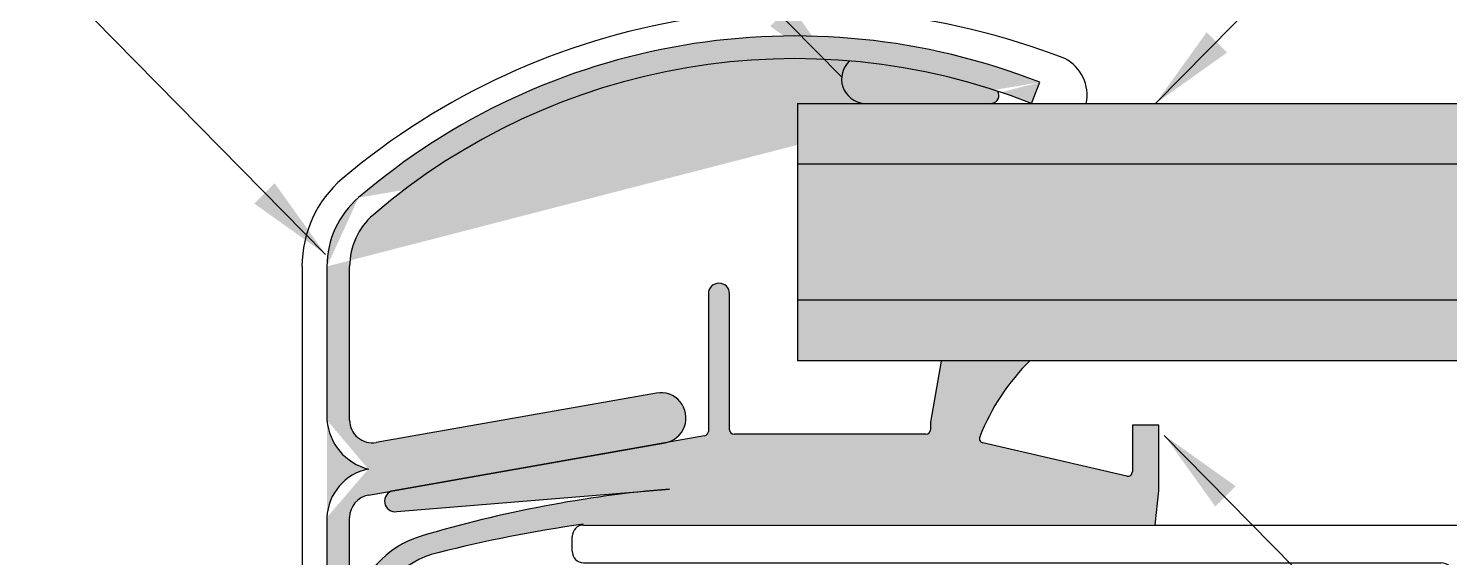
# Model space of a CAD drawing. Header units: inches. Extents: x -154 to 13, y 2 to 55.
# Drawn here: x -106.54 to -99.14, y 31.02 to 33.78 of the extents above; entities that cross this region are included whole.
import ezdxf

# ---------------------------------------------------------------- set-up
doc = ezdxf.new("R2010")
doc.units = ezdxf.units.IN
doc.header["$LTSCALE"] = 2
doc.header["$MEASUREMENT"] = 0
doc.layers.get('0').update_dxf_attribs({"linetype": 'CONTINUOUS'})
for name, color, linetype in [('hatch3', 4, 'CONTINUOUS'), ('hatch4', 254, 'CONTINUOUS'), ('pattern', 9, 'CONTINUOUS'), ('VELUX_Skylight', 7, 'CONTINUOUS')]:
    doc.layers.add(name, color=color, linetype=linetype)

# ---------------------------------------------------------------- blocks, each defined once
blk = doc.blocks.new('A$C542E2BF1')
at = {"color": 7, "linetype": 'Continuous', "lineweight": 30}
for p, q in [((2.933405946914235, 0.1968503589338013), (2.972201179989867, 0.1968503589338013)), ((2.794117778192458, -1.813671119271277), (3.001958550515752, 0.1638016063249097)), ((2.898935974011266, 0.1252188908010652), (2.9036486130546, 0.1700567209321235)), ((0, 0.09842525279938741), (2.869178603485352, 0.09842525279938741)), ((-0.02992126863779276, 0.02992126863777145), (-0.02992126863779276, 0.06850398416160886)), ((0, 0), (2.23346466404729, 0)), ((2.263385923518513, -1.643307112295787), (2.263385923518513, -0.02992126863777855)), ((2.293307186427171, -1.673228380933558), (2.676680637744937, -1.673228380933558)), ((2.698905735043269, -1.777941793792813), (2.706437971604601, -1.706277261874305)), ((2.263385923518513, -1.840157514770752), (2.263385923518513, -1.751968535506954)), ((2.263385923518513, -1.751968535506954), (2.361811125901824, -1.751968535506954)), ((2.361811125901824, -1.776377987641325), (2.361811125901824, -1.751968535506954)), ((2.376771755637407, -1.791338612793652), (2.684027049780326, -1.791338612793652)), ((2.293307186427171, -1.870078776533603), (2.731470713225292, -1.870078776533603))]:
    blk.add_line(p, q, dxfattribs=at)
for centre, radius, start, end in [((2.933405975419902, 0.166929162666392), 0.02992126079999865, 90, 174.0000000000019), ((2.972201177998841, 0.166929162666392), 0.02992126080000111, 354.0000000000019, 90), ((2.869178621573411, 0.1283464842663875), 0.02992126080000099, 270, 354.0000000000019), ((2.618847361191001e-08, 0.0685039626663908), 0.02992126080000076, 90, 180), ((2.618847361191001e-08, 0.0299212842663934), 0.02992126079999964, 180, 270), ((2.233464664588496, -0.02992123733361041), 0.0299212608000002, 0, 90), ((2.293307186188486, -1.643307115733606), 0.0299212608000002, 180, 270), ((2.676680622320589, -1.70314963733361), 0.02992126080000044, 354.0000000000019, 90), ((2.376771755788496, -1.77637798613361), 0.01496063040000038, 180, 270), ((2.684027050454887, -1.77637798613361), 0.01496063039999994, 270, 354.0000000000019), ((2.293307186188486, -1.840157515733608), 0.0299212608000002, 180, 270), ((2.731470724978351, -1.807086648533613), 0.06299212800000005, 270, 354.0000000000019)]:
    blk.add_arc(centre, radius, start, end, dxfattribs=at)

msp = doc.modelspace()

# ---------------------------------------------------------------- hatches: boundary and pattern name
at = {"layer": 'hatch3', "linetype": 'Continuous'}
for points in [[(-96.75948678029826, 33.07441592210209), (-96.75948678029823, 33.3893765221021), (-102.5376246284943, 33.3893765221021), (-102.5376246284943, 33.07441592210209)], [(-96.75948678029826, 32.0507934360263), (-96.75948678029826, 32.36575403602629), (-102.5376246284943, 32.3657540360263), (-102.5376246284943, 32.0507934360263)]]:
    msp.add_hatch(color=256, dxfattribs=at).paths.add_polyline_path(points)
at = {"layer": 'hatch4', "linetype": 'Continuous'}
msp.add_hatch(color=256, dxfattribs=at).paths.add_polyline_path([(-96.75948678029826, 32.3657540360263), (-96.75948678029826, 33.07441592210209), (-102.5376246284943, 33.07441592210209), (-102.5376246284943, 32.3657540360263)])
at = {"layer": 'pattern'}
h = msp.add_hatch(color=256, dxfattribs=at)
edge = h.paths.add_edge_path()
edge.add_arc((-102.5502685654485, 30.25271042361992), 3.369772564531135, 68.56365741872955, 130.6614523945453)
edge.add_arc((-104.5150948789899, 32.54014284325494), 0.3543307201603835, 130.6614523945442, 180)
edge.add_line((-104.8694255792825, 32.54014289201233), (-104.8694255792825, 31.73932806413386))
edge.add_arc((-104.7513153590701, 31.73932797480354), 0.1181102400802119, 180, 280.000845901456)
edge.add_line((-104.7308040028815, 31.62301217743611), (-103.2719964451352, 31.8802619605634))
edge.add_arc((-103.2491604784378, 31.75076372976012), 0.1314960672000286, -79.99915409854401, 100.00084590145929, ccw=False)
edge.add_line((-103.2263245312796, 31.6212656908891), (-104.7718267102965, 31.34872872387142))
edge.add_arc((-104.7513153590701, 31.23241288130778), 0.1181102400802347, 100.0008459014627, 180)
edge.add_line((-104.8694255792825, 31.2324128371737), (-104.8694255792825, 28.31292708323095))
edge.add_arc((-104.6922602391503, 28.31292719867643), 0.1771653599999955, 180, 360)
edge.add_line((-104.5150948745357, 28.31292708323094), (-104.5150948745357, 28.49009250893685))
edge.add_line((-104.5150948745357, 28.49009250893685), (-104.3969846151759, 28.49009250893685))
edge.add_line((-104.3969846151759, 28.49009250893685), (-104.3969846151759, 28.31292708323094))
edge.add_arc((-104.6922602391503, 28.31292719867643), 0.2952756000000223, -180, 0, ccw=False)
edge.add_line((-104.9875359119748, 28.31292708323094), (-104.9875359119748, 31.2324128371737))
edge.add_arc((-104.719268569117, 31.22074893761315), 0.2685207175501019, 101.28749644352678, 177.5104152414175, ccw=False)
edge.add_arc((-104.7007666642703, 31.76289944543991), 0.2877362922701306, 184.6989586481841, 255.7021659091282, ccw=False)
edge.add_line((-104.9875359119748, 31.73932806413386), (-104.9875359119748, 32.54014289201233))
edge.add_arc((-104.5150948789899, 32.54014284325494), 0.472441052852649, 130.6614523945442, 180, ccw=False)
edge.add_arc((-102.5502685654485, 30.25271042361992), 3.487882804531136, 68.56365741872952, 130.6614523945453, ccw=False)
edge.add_line((-101.2755615009021, 33.49931600225661), (-101.3187269102995, 33.3893765221021))
h = msp.add_hatch(color=250, dxfattribs=at)
edge = h.paths.add_edge_path()
edge.add_arc((-102.5502685654501, 30.25271042362005), 3.36977256453113, 71.73249316032201, 85.16288128954622)
edge.add_arc((-102.1795025625008, 33.51659880656315), 0.1277346702561603, 132.6944034706343, 278.18706866478)
edge.add_line((-102.1613124374044, 33.39016595745174), (-101.5239443107956, 33.39016595745174))
edge.add_arc((-101.5279978778127, 33.43052851450163), 0.0405655940073369, 275.7349226890953, 393.0602575375852)
h = msp.add_hatch(color=250, dxfattribs=at)
edge = h.paths.add_edge_path()
edge.add_line((-103.6539852758884, 31.19773262175964), (-100.6732104481385, 31.19773262175964))
edge.add_line((-100.6732104481385, 31.19773262175964), (-100.6548585981189, 31.37029786205981))
edge.add_line((-100.6548585981189, 31.37029786205981), (-100.6548585981189, 31.71270895745489))
edge.add_line((-100.6548585981189, 31.71270895745489), (-100.7926538640391, 31.71270895745489))
edge.add_line((-100.7926538640391, 31.71270895745489), (-100.7926538640391, 31.47118928644871))
edge.add_arc((-100.8163952686018, 31.47118939479516), 0.02374145345148462, -102.99999999995549, 0, ccw=False)
edge.add_line((-100.821736062343, 31.44805669960472), (-101.5708670322906, 31.62100697386954))
edge.add_arc((-101.5655532699603, 31.64402360113068), 0.0236220480000088, 158.5938840554427, 256.9999999999542, ccw=False)
edge.add_arc((-100.5245737527267, 31.23594000056316), 1.141732320000012, 134.4633055014473, 158.593884055472, ccw=False)
edge.add_line((-101.3243028126255, 32.05079343602628), (-101.7879347183191, 32.04615236949182))
edge.add_line((-101.7879347183191, 32.04615236949182), (-101.843782981609, 31.72942055160259))
edge.add_arc((-101.8050110451598, 31.72258428915744), 0.03937008000003109, 170.0000000000429, 180)
edge.add_line((-101.8443810813855, 31.7225842036912), (-101.8443810813855, 31.68903957679485))
edge.add_arc((-101.8680031731598, 31.6890397510516), 0.02362204800002327, -90, 0, ccw=False)
edge.add_line((-101.8680032359229, 31.66541771558737), (-102.8673121704657, 31.66541771558737))
edge.add_arc((-102.8673121384494, 31.6890397510516), 0.02362204799997851, 180, 270, ccw=False)
edge.add_line((-102.8909341783383, 31.68903957679485), (-102.8909341783383, 32.39774879907104))
edge.add_arc((-102.9460522984493, 32.39774853971697), 0.055118112000017, 7.016477563892661e-15, 180)
edge.add_line((-103.0011704350739, 32.39774879907104), (-103.0011704350739, 31.68079113848422))
edge.add_arc((-103.0247924584494, 31.68079084579982), 0.02362204800000089, -79.99915409847938, 0, ccw=False)
edge.add_line((-103.0206902235376, 31.65752772648069), (-104.6421532374792, 31.37159555377694))
edge.add_arc((-104.6325812440584, 31.31731476648365), 0.05511811199999479, 100.0008459014676, 279.8497286370063)
edge.add_line((-104.6231524963693, 31.26300891137096), (-103.2034137580945, 31.38048984594681))
edge.add_arc((-102.6645121303855, 25.02186255103551), 6.381422728509548, 94.84431267629165, 106.6921758156187)
edge.add_arc((-104.3556582566655, 30.65490830413482), 0.5, 106.4737637283317, 169.6899617337368)
edge.add_arc((-98.34020623875708, 29.56062664291066), 6.614173315653547, 169.6899617337368, 170.7373412209385)
edge.add_arc((-104.8289865992398, 30.61886332174261), 0.03966683721641279, 170.7373412209314, 347.9802521186646)
edge.add_arc((-97.3074648673556, 29.01740479002699), 7.650454006568227, 167.5121748039824, 167.9802521186717, ccw=False)
edge.add_arc((-104.2887532644436, 30.56356287273751), 0.5, 104.04346515970781, 167.5121748039828, ccw=False)
edge.add_arc((-102.5536390961421, 23.62682218830887), 7.650454006568227, 98.26939203893681, 104.04346515970951, ccw=False)
edge = h.paths.add_edge_path(flags=16)
edge.add_line((-100.821736062343, 31.44805669960472), (-100.8110547453926, 31.44805669960472))

# ---------------------------------------------------------------- linework, layer by layer
for p, q in [((-106.4146239151115, 37.6997006783627), (-102.3068727207063, 33.52624187579094)), ((-96.4292048289762, 37.699591859387), (-100.6715594411663, 33.3893765221021)), ((-107.7349992477611, 35.38729410629356), (-104.9943304808723, 32.60278558842513)), ((-96.72540265871996, 27.6965428693054), (-100.6264173941919, 31.65995825553723))]:
    msp.add_line(p, q)
at = {"color": 7, "lineweight": 30}
for p, q in [((-101.3187269102995, 33.38937652210205), (-101.275561500902, 33.49931600225656)), ((-102.5376246284943, 33.3893765221021), (-96.75948678029826, 33.3893765221021)), ((-102.5376246284943, 33.3893765221021), (-96.75948678029826, 33.3893765221021)), ((-102.5376246284942, 33.38937652210205), (-102.5376246284942, 32.05079343602625)), ((-102.5376246284942, 33.38937652210205), (-102.5376246284942, 32.05079343602625)), ((-102.5376246284943, 33.07441592210209), (-96.75948678029826, 33.07441592210209)), ((-102.5376246284943, 33.07441592210209), (-96.75948678029826, 33.07441592210209)), ((-105.1173308967255, 32.53908983747694), (-105.1173308967255, 28.31187608200524)), ((-104.9875359119748, 32.54014289201233), (-104.9875359119748, 31.73932806413386)), ((-104.8694255792825, 31.73932806413386), (-104.8694255792825, 32.54014289201233)), ((-103.0011704350739, 32.39774879907104), (-103.0011704350739, 31.68079113848422)), ((-102.8909341783383, 31.68903957679485), (-102.8909341783383, 32.39774879907104)), ((-102.5376246284943, 32.3657540360263), (-96.75948678029826, 32.3657540360263)), ((-102.5376246284943, 32.3657540360263), (-96.75948678029826, 32.3657540360263)), ((-102.5376246284943, 32.0507934360263), (-96.75948678029826, 32.0507934360263)), ((-102.5376246284943, 32.0507934360263), (-96.75948678029826, 32.0507934360263)), ((-101.7879347183191, 32.04615236949182), (-101.843782981609, 31.72942055160259)), ((-103.2719964451352, 31.8802619605634), (-104.7308040028815, 31.62301217743611)), ((-101.8443810813855, 31.7225842036912), (-101.8443810813855, 31.68903957679485)), ((-100.6548585981189, 31.71270895745489), (-100.7926538640391, 31.71270895745489)), ((-100.7926538640391, 31.71270895745489), (-100.7926538640391, 31.47118928644871)), ((-100.6548585981189, 31.37029786205981), (-100.6548585981189, 31.71270895745489)), ((-104.7718267102965, 31.34872872387142), (-103.2263245312796, 31.6212656908891)), ((-103.0206902235376, 31.65752772648069), (-104.6421532374792, 31.37159555377694)), ((-101.8680032359229, 31.66541771558737), (-102.8673121704657, 31.66541771558737)), ((-100.821736062343, 31.44805669960472), (-101.5708670322906, 31.62100697386954)), ((-100.821736062343, 31.44805669960472), (-100.8110547453926, 31.44805669960472)), ((-104.6231524963693, 31.26300891137096), (-103.2034137580945, 31.38048984594683)), ((-100.6737112076019, 31.19302390427087), (-100.6548585981189, 31.37029786205981)), ((-104.9875359119748, 31.2324128371737), (-104.9875359119748, 28.31292708323094)), ((-104.8694255792825, 28.31292708323094), (-104.8694255792825, 31.2324128371737))]:
    msp.add_line(p, q, dxfattribs=at)
for centre, radius, start, end in [((-102.5006161377808, 30.1468918013433), 3.730629160127428, 68.6964374504106, 130.1809624539926), ((-102.5502685654485, 30.25271042361992), 3.487882804531136, 68.5636574187295, 130.6614523945453), ((-102.5502685654485, 30.25271042361992), 3.369772564531135, 68.5636574187295, 130.6614523945453), ((-102.1795025625008, 33.51659880656315), 0.1277346702561582, 132.6944034712384, 264.8663405248554), ((-101.2398973328886, 33.43404380059172), 0.2109819248642234, 347.7773365201123, 63.34414249864049), ((-101.5279978778128, 33.43052851450162), 0.04056559400733872, 275.7349226888946, 33.06025753850658), ((-104.5150948789899, 32.54014284325494), 0.602432153465391, 130.6614523945436, 180), ((-104.5150948789899, 32.54014284325494), 0.472441052852649, 130.6614523945436, 180), ((-104.5150948789899, 32.54014284325494), 0.3543307201603835, 130.6614523945436, 180), ((-102.9460522984493, 32.39774853971697), 0.055118112000017, 0, 180), ((-100.5245737527267, 31.23594000056316), 1.141732320000012, 134.4633055014476, 158.5938840554718), ((-103.2491604784378, 31.75076372976012), 0.1314960672000286, 280.000845901456, 100.0008459014594), ((-104.7007666642703, 31.76289944543991), 0.2877362922701306, 184.6989586481841, 255.7021659091275), ((-104.7513153590701, 31.73932797480354), 0.1181102400802119, 180, 280.000845901456), ((-103.0247924584494, 31.68079084579982), 0.02362204800000089, 280.0008459015205, 0), ((-102.8673121384494, 31.6890397510516), 0.02362204799997851, 180, 270), ((-101.8680031731598, 31.6890397510516), 0.02362204800002327, 270, 0), ((-101.8050110451598, 31.72258428915744), 0.03937008000003109, 170.0000000000429, 180), ((-101.5655532699603, 31.64402360113068), 0.0236220480000088, 158.5938840554429, 256.9999999999542), ((-104.719268569117, 31.22074893761315), 0.2685207175501019, 101.2874964435267, 177.5104152414175), ((-100.8163952686018, 31.47118939479516), 0.02374145345148462, 257.0000000000445, 0), ((-104.7513153590701, 31.23241288130778), 0.1181102400802347, 100.0008459014627, 180), ((-104.6325812440584, 31.31731476648365), 0.05511811199999479, 100.0008459014676, 279.8497286370063), ((-102.6645121303855, 25.02186255103551), 6.381422728509548, 94.84431267629144, 106.6921758156187), ((-102.5536390961421, 23.62682218830887), 7.650454006568227, 98.2693920389359, 104.0434651597095), ((-104.3556582566655, 30.65490830413482), 0.5, 106.4737637283317, 169.6899617337369), ((-104.2887532644436, 30.56356287273751), 0.5, 104.0434651597078, 167.512174803983)]:
    msp.add_arc(centre, radius, start, end, dxfattribs=at)
at = {"color": 7}
for points in [[(-102.5724744340912, 33.89716064027575), (-102.6784155623898, 33.79096988109767), (-102.3068727207063, 33.52624187579091)], [(-100.4059577277813, 33.76029528658695), (-100.3000165994827, 33.65410452740888), (-100.6715594411663, 33.3893765221021)], [(-105.2599321942572, 32.97370435290995), (-105.3658733225558, 32.86751359373187), (-104.9943304808722, 32.6027855884251)], [(-100.360815680807, 31.28903949105238), (-100.2548745525084, 31.39523025023045), (-100.6264173941919, 31.65995825553723)]]:
    msp.add_solid(points, dxfattribs=at)
at = {"layer": 'VELUX_Skylight'}
for p, q in [((-102.5376246284943, 33.3893765221021), (-96.75948678029826, 33.3893765221021)), ((-102.5376246284942, 33.38937652210205), (-102.5376246284942, 32.05079343602625)), ((-102.5376246284943, 33.07441592210209), (-96.75948678029826, 33.07441592210209)), ((-105.1175227345155, 32.53908983747694), (-105.1173308967255, 32.53908983747694))]:
    msp.add_line(p, q, dxfattribs=at)
at = {"layer": 'VELUX_Skylight', "color": 7, "linetype": 'Continuous', "lineweight": 15}
for p, q in [((-102.5376246284943, 32.3657540360263), (-96.75948678029826, 32.3657540360263)), ((-102.5376246284943, 32.0507934360263), (-96.75948678029826, 32.0507934360263)), ((-103.0206902235376, 31.65752772648069), (-104.6421532374792, 31.37159555377694))]:
    msp.add_line(p, q, dxfattribs=at)

# ---------------------------------------------------------------- block references
at = {"xscale": 2, "yscale": 2, "zscale": 2}
msp.add_blockref('A$C542E2BF1', (-103.6508569953551, 30.99607663679434), dxfattribs=at)

doc.saveas('drawing.dxf')
